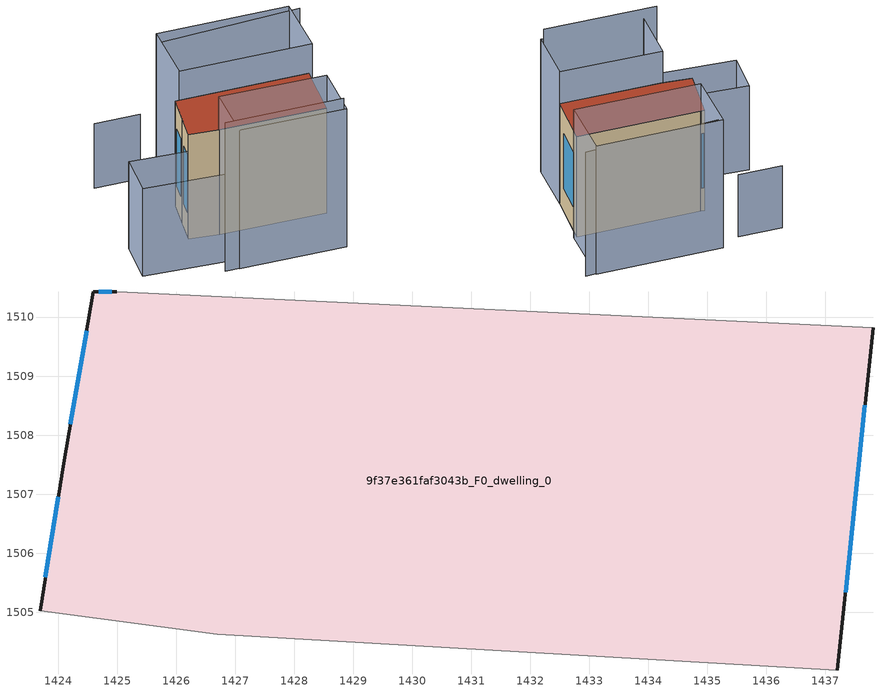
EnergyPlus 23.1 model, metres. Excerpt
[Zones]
9f37e361faf3043b_F0_dwelling_0
 floor ground (EU_floor_Construction): 1437.81,1509.82 1437.2,1504.02 1426.7,1504.62 1423.69,1505.02 1424.09,1507.53 1424.6,1510.43 1425,1510.43 z0
 wall outside (EU_wall_Construction): 1425,1510.43 1424.6,1510.43 1424.09,1507.53 1423.69,1505.02 / 1437.2,1504.02 1437.81,1509.82 z0:12
 wall adiabatic (EU_wall_Construction): 1423.69,1505.02 1426.7,1504.62 1437.2,1504.02 / 1437.81,1509.82 1425,1510.43 z0:12
 window (EU_Window_Construction): 1424,1506.96 1423.79,1505.59 / 1424.48,1509.77 1424.21,1508.18 / 1424.91,1510.43 1424.69,1510.43 / 1437.34,1505.34 1437.67,1508.5 z2.73:9.27
 roof outside (EU_roof_Construction): 1437.2,1504.02 1437.81,1509.82 1425,1510.43 1424.6,1510.43 1424.09,1507.53 1423.69,1505.02 1426.7,1504.62 z12
shading: 1424.93,1498.99 1436.6,1498.41 z0:17; 1426.61,1504.63 1437.2,1504.02 / 1437.2,1504.02 1436.88,1498.31 / 1436.88,1498.31 1426.28,1498.92 / 1426.28,1498.92 1426.61,1504.63 z0:15.8; 1426.38,1500.3 1417.52,1501.24 / 1417.52,1501.24 1417.99,1505.73 / 1417.99,1505.73 1426.86,1504.79 / 1426.86,1504.79 1426.38,1500.3 z0:10; 1438.11,1509.81 1425,1510.43 / 1425,1510.43 1425.3,1516.85 / 1425.3,1516.85 1438.41,1516.23 / 1438.41,1516.23 1438.11,1509.81 z0:15.3; 1423.23,1515.72 1418.69,1515.93 z0:7.4; 1439.48,1516.14 1425.5,1516.03 z0:14.8
[Building]
EU S2 Campaign: North Axis=0; Terrain=City; Solar Distribution=FullExterior
[Site:Location]
Lyon-Bron: Latitude=45.75; Longitude=5; Time Zone=1; Elevation=198
[SizingPeriod:WeatherFileDays]
AnnualSizingPeriod: Begin Month=1; Begin Day of Month=1; End Month=12; End Day of Month=31; Day of Week for Start Day=Monday; Use Weather File Daylight Saving Period=No; Use Weather File Rain and Snow Indicators=No
[MATERIAL]
EU_InternalMass_Material: Roughness=MediumRough; Thickness=0.1; Conductivity=1; Density=1800; Specific Heat=900; Thermal Absorptance=0.9; Solar Absorptance=0.7; Visible Absorptance=0.7
[MATERIAL:NOMASS] Roughness=MediumRough; Thermal Absorptance=0.9; Solar Absorptance=0.7; Visible Absorptance=0.7
Name | Thermal Resistance
EU_wall_NoMass | 0.503714
EU_roof_NoMass | 0.959371
EU_floor_NoMass | 0.347222
[WINDOWMATERIAL:SIMPLEGLAZINGSYSTEM]
EU_Window_SimpleGlazing: UFactor=3.88; Solar Heat Gain Coefficient=0.83; Visible Transmittance=0.83
[CONSTRUCTION]
EU_wall_Construction: EU_wall_NoMass
EU_roof_Construction: EU_roof_NoMass
EU_floor_Construction: EU_floor_NoMass
EU_InternalMass_Construction: EU_InternalMass_Material
EU_Window_Construction: EU_Window_SimpleGlazing
[ZONE]
9f37e361faf3043b_F0_dwelling_0: Type=1; Multiplier=1; Ceiling Height=autocalculate; Volume=922.022; Floor Area=autocalculate; Part of Total Floor Area=Yes
[INTERNALMASS]
9f37e361faf3043b_F0_dwelling_0_EU_InternalMass: Construction=EU_InternalMass_Construction; Zone or ZoneList=9f37e361faf3043b_F0_dwelling_0; Surface Area=76.835
[OTHEREQUIPMENT]
EU_Step8_InternalGain_9f37e361faf3043b_F0_dwelling_0_f000: Fuel Type=Electricity; Zone or ZoneList or Space or SpaceList=9f37e361faf3043b_F0_dwelling_0; Schedule=EU_Step8_GainSchedule_9f37e361faf3043b_F0_dwelling_0_f000; Design Level Calculation Method=Watts/Area; Power per Zone Floor Area=1; Fraction Latent=0; Fraction Radiant=0; Fraction Lost=0; Carbon Dioxide Generation Rate=0; EndUse Subcategory=EU_Step8_InternalGains
[ZONEVENTILATION:DESIGNFLOWRATE]
EU_ConstantAir_9f37e361faf3043b_F0_dwelling_0: Zone or ZoneList or Space or SpaceList=9f37e361faf3043b_F0_dwelling_0; Schedule=EU_AlwaysOn; Design Flow Rate Calculation Method=AirChanges/Hour; Air Changes per Hour=0.64; Ventilation Type=Natural; Fan Pressure Rise=0; Fan Total Efficiency=1; Constant Term Coefficient=1; Temperature Term Coefficient=0; Velocity Term Coefficient=0; Velocity Squared Term Coefficient=0; Minimum Indoor Temperature=-100; Maximum Indoor Temperature=100; Delta Temperature=-100; Minimum Outdoor Temperature=-100; Maximum Outdoor Temperature=100; Maximum Wind Speed=40
[HVACTEMPLATE:THERMOSTAT]
EU_HeatOnly_9f37e361faf3043b_F0_dwelling_0: Constant Heating Setpoint=20; Constant Cooling Setpoint=50
[HVACTEMPLATE:ZONE:IDEALLOADSAIRSYSTEM]
9f37e361faf3043b_F0_dwelling_0: Template Thermostat=EU_HeatOnly_9f37e361faf3043b_F0_dwelling_0; System Availability Schedule=EU_AlwaysOn; Maximum Heating Supply Air Temperature=50; Minimum Cooling Supply Air Temperature=13; Maximum Heating Supply Air Humidity Ratio=0.0156; Minimum Cooling Supply Air Humidity Ratio=0.0077; Heating Limit=NoLimit; Cooling Limit=NoLimit; Heating Availability Schedule=EU_AlwaysOn; Cooling Availability Schedule=EU_CoolingOff; Dehumidification Control Type=ConstantSensibleHeatRatio; Cooling Sensible Heat Ratio=0.7; Dehumidification Setpoint=60; Humidification Control Type=None; Humidification Setpoint=30; Outdoor Air Method=None; Outdoor Air Flow Rate per Person=0.00944; Outdoor Air Flow Rate per Zone Floor Area=0; Outdoor Air Flow Rate per Zone=0; Demand Controlled Ventilation Type=None; Outdoor Air Economizer Type=NoEconomizer; Heat Recovery Type=None; Sensible Heat Recovery Effectiveness=0.7; Latent Heat Recovery Effectiveness=0.65
[SIZING:ZONE]
9f37e361faf3043b_F0_dwelling_0: Zone Cooling Design Supply Air Temperature Input Method=SupplyAirTemperature; Zone Cooling Design Supply Air Temperature=13; Zone Heating Design Supply Air Temperature Input Method=SupplyAirTemperature; Zone Heating Design Supply Air Temperature=50; Zone Cooling Design Supply Air Humidity Ratio=0.008; Zone Heating Design Supply Air Humidity Ratio=0.008; Cooling Design Air Flow Method=DesignDay; Cooling Design Air Flow Rate=0; Cooling Minimum Air Flow per Zone Floor Area=0.000762; Cooling Minimum Air Flow=0; Cooling Minimum Air Flow Fraction=0.2; Heating Design Air Flow Method=DesignDay; Heating Design Air Flow Rate=0; Heating Maximum Air Flow per Zone Floor Area=0.002032; Heating Maximum Air Flow=0.141576; Heating Maximum Air Flow Fraction=0.3; Account for Dedicated Outdoor Air System=No; Dedicated Outdoor Air System Control Strategy=NeutralSupplyAir; Dedicated Outdoor Air Low Setpoint Temperature for Design=autosize; Dedicated Outdoor Air High Setpoint Temperature for Design=autosize; Zone Load Sizing Method=Sensible Load Only No Latent Load; Zone Latent Cooling Design Supply Air Humidity Ratio Input Method=HumidityRatioDifference; Zone Cooling Design Supply Air Humidity Ratio Difference=0.005; Zone Latent Heating Design Supply Air Humidity Ratio Input Method=HumidityRatioDifference; Zone Humidification Design Supply Air Humidity Ratio Difference=0.005
[SCHEDULE:CONSTANT]
Name | Hourly Value
EU_AlwaysOn | 1
EU_CoolingOff | 0
[SCHEDULE:FILE]
EU_Step8_GainSchedule_9f37e361faf3043b_F0_dwelling_0_f000: File=../../schedules/9f37e361faf3043b/9f37e361faf3043b_F0_dwelling_0_f000_gain.csv; Column Number=1; Rows to Skip at Top=0; Number of Hours of Data=8760; Column Separator=Comma; Interpolate to Timestep=No; Minutes per Item=60; Adjust Schedule for Daylight Savings=Yes
